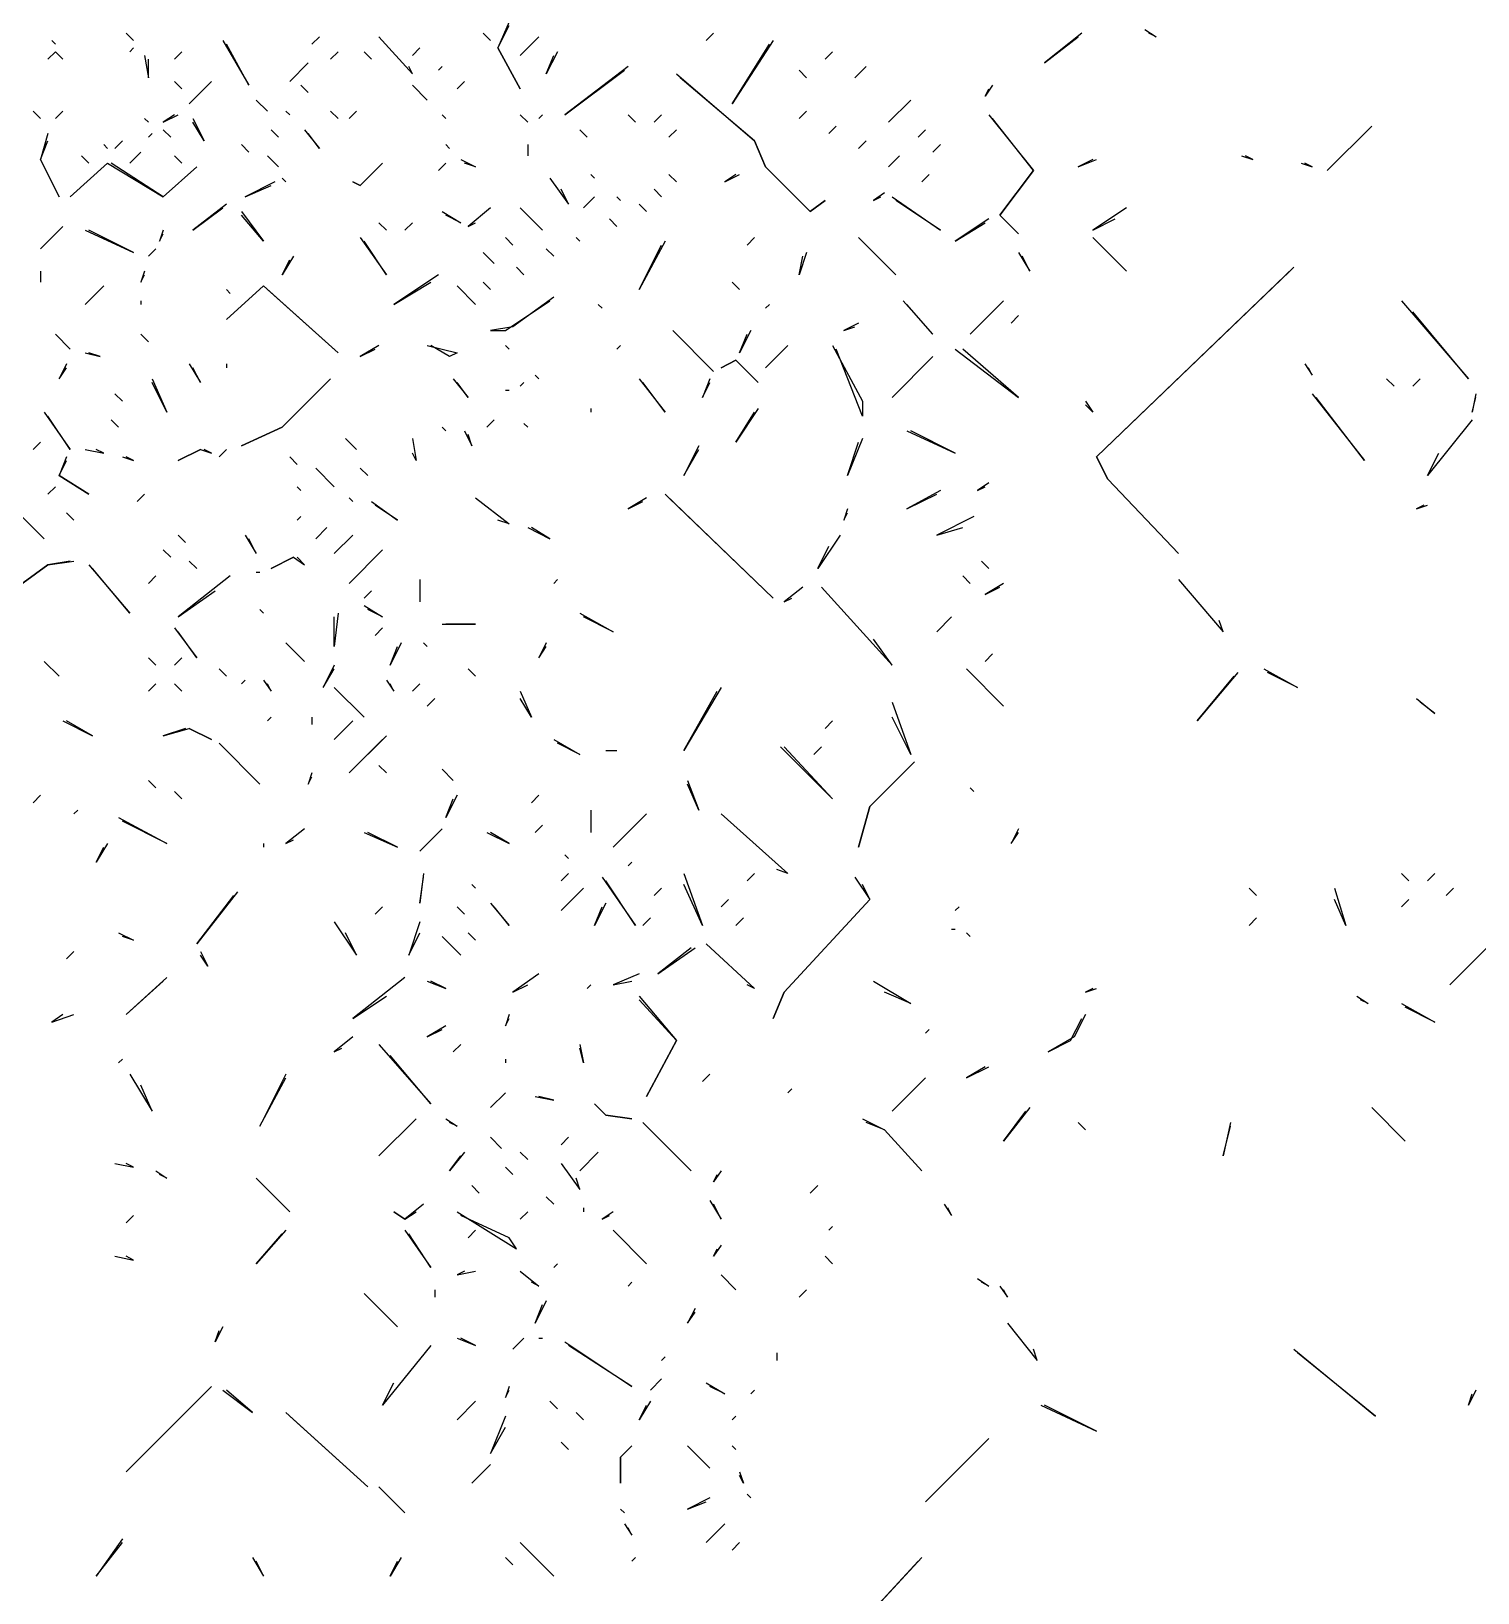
# Model space of a CAD drawing. Extents: x 1 to 2775, y -31 to 2075.
# Drawn here: x 2324.9 to 2389.8, y 1033.6 to 1103.6 of the extents above; entities that cross this region are included whole.
import ezdxf

# ---------------------------------------------------------------- set-up
doc = ezdxf.new("R2010")
doc.units = 0
doc.layers.add('LINEWORK', color=4, linetype='CONTINUOUS')

msp = doc.modelspace()

# ---------------------------------------------------------------- linework, layer by layer
at = {"layer": 'LINEWORK'}
for points in [[(2346.3333, 1104), (2345.8333, 1102.8333), (2346.8333, 1101), (2345.8333, 1102.8333), (2346.3333, 1103.8333)], [(2329.1667, 1103.5), (2329.5, 1103.1667)], [(2337.8333, 1103.3333), (2337.5, 1103)], [(2340.5, 1103.3333), (2342, 1101.6667), (2341.8333, 1102)], [(2345.1667, 1103.5), (2345.5, 1103.1667)], [(2347.6667, 1103.3333), (2346.8333, 1102.5)], [(2355.5, 1103.5), (2355.1667, 1103.1667)], [(2372, 1103.5), (2370.3333, 1102.1667), (2371.8333, 1103.3333)], [(2374.8333, 1103.6667), (2375.3333, 1103.3333), (2375, 1103.5)], [(2326, 1102.6667), (2325.6667, 1102.3333), (2326, 1102.6667), (2326.3333, 1102.3333)], [(2325.8333, 1103.1667), (2326, 1103)], [(2329.5, 1102.8333), (2329.3333, 1102.6667)], [(2330, 1102.5), (2330.1667, 1101.5), (2330.1667, 1102.3333)], [(2331.6667, 1102.6667), (2331.3333, 1102.3333)], [(2333.5, 1103.1667), (2334.6667, 1101.1667), (2333.6667, 1103)], [(2338.6667, 1102.6667), (2338.3333, 1102.3333)], [(2339.8333, 1102.6667), (2340.1667, 1102.3333)], [(2342.3333, 1102.8333), (2342, 1102.5)], [(2348.5, 1102.6667), (2348, 1101.6667), (2348.3333, 1102.5)], [(2358.1667, 1103.1667), (2356.3333, 1100.3333), (2358, 1103)], [(2360.8333, 1102.6667), (2360.5, 1102.3333)], [(2337.3333, 1102.1667), (2336.5, 1101.3333)], [(2343.3333, 1102), (2343.1667, 1101.8333)], [(2351.6667, 1102), (2348.8333, 1099.8333), (2351.5, 1101.8333)], [(2359.3333, 1101.8333), (2359.6667, 1101.5)], [(2362.3333, 1102), (2361.8333, 1101.5)], [(2331.3333, 1101.3333), (2331.6667, 1101)], [(2333, 1101.3333), (2332, 1100.3333), (2332.8333, 1101.1667)], [(2337, 1101.1667), (2337.3333, 1100.8333)], [(2342, 1101.1667), (2342.6667, 1100.5)], [(2344.3333, 1101.3333), (2344, 1101)], [(2353.8333, 1101.6667), (2357.3333, 1098.6667), (2357.8333, 1097.5), (2359.8333, 1095.5), (2360.5, 1096), (2359.8333, 1095.5), (2357.8333, 1097.5), (2357.3333, 1098.6667), (2354, 1101.5)], [(2368, 1101.1667), (2367.6667, 1100.6667), (2367.8333, 1101)], [(2335, 1100.5), (2335.5, 1100)], [(2364.3333, 1100.5), (2363.3333, 1099.5)], [(2325, 1100), (2325.3333, 1099.6667)], [(2326.3333, 1100), (2326, 1099.6667)], [(2331.3333, 1099.8333), (2330.8333, 1099.5), (2331.5, 1099.8333)], [(2336.3333, 1100), (2336.5, 1099.8333)], [(2338.3333, 1100), (2338.6667, 1099.6667)], [(2339.5, 1100), (2339.1667, 1099.6667)], [(2343.3333, 1099.8333), (2343.5, 1099.6667)], [(2346.8333, 1099.8333), (2347.1667, 1099.5)], [(2347.8333, 1099.8333), (2347.6667, 1099.6667)], [(2351.6667, 1099.8333), (2352, 1099.5)], [(2353.1667, 1099.8333), (2352.8333, 1099.5)], [(2359.6667, 1100), (2359.3333, 1099.6667)], [(2367.8333, 1099.8333), (2369.8333, 1097.3333), (2368.3333, 1095.3333), (2369.1667, 1094.5), (2368.3333, 1095.3333), (2369.8333, 1097.3333), (2368, 1099.6667)], [(2325.6667, 1099), (2325.3333, 1097.8333), (2326.1667, 1096.1667), (2325.3333, 1097.8333), (2325.6667, 1098.6667)], [(2330, 1099.6667), (2330.1667, 1099.5)], [(2330.3333, 1099), (2330.1667, 1098.8333)], [(2330.8333, 1099.1667), (2331.1667, 1098.8333)], [(2332.1667, 1099.6667), (2332.6667, 1098.6667), (2332.1667, 1099.5)], [(2335.6667, 1099.1667), (2336, 1098.8333)], [(2337.1667, 1099.1667), (2337.8333, 1098.3333), (2337.3333, 1099)], [(2349.5, 1099.1667), (2349.8333, 1098.8333)], [(2353.8333, 1099.1667), (2353.5, 1098.8333)], [(2361, 1099.3333), (2360.6667, 1099)], [(2365, 1099.1667), (2364.6667, 1098.8333)], [(2385, 1099.3333), (2383, 1097.3333)], [(2328.1667, 1098.5), (2328.3333, 1098.3333)], [(2329, 1098.6667), (2328.6667, 1098.3333)], [(2334.3333, 1098.5), (2334.6667, 1098.1667)], [(2343.5, 1098.5), (2343.6667, 1098.3333)], [(2347.1667, 1098.5), (2347.1667, 1098)], [(2362.3333, 1098.6667), (2362, 1098.3333)], [(2365.6667, 1098.5), (2365.3333, 1098.1667)], [(2328.3333, 1097.6667), (2326.6667, 1096.1667), (2328.3333, 1097.6667), (2330.8333, 1096.1667), (2332.3333, 1097.5), (2330.8333, 1096.1667), (2328.5, 1097.6667)], [(2327.1667, 1098), (2327.5, 1097.6667)], [(2329.8333, 1098.1667), (2329.3333, 1097.6667)], [(2331.3333, 1098), (2331.6667, 1097.6667)], [(2335.5, 1098), (2336, 1097.5)], [(2340.6667, 1097.6667), (2339.6667, 1096.6667), (2339.3333, 1096.8333), (2339.6667, 1096.6667)], [(2343.5, 1097.6667), (2343.1667, 1097.3333)], [(2344.1667, 1097.8333), (2344.8333, 1097.5), (2344.3333, 1097.6667)], [(2363.8333, 1098), (2363.3333, 1097.5)], [(2372.5, 1097.8333), (2371.8333, 1097.5), (2372.6667, 1097.8333)], [(2379.1667, 1098), (2379.6667, 1097.8333), (2379.3333, 1098)], [(2381.8333, 1097.6667), (2382.3333, 1097.5), (2382, 1097.6667)], [(2336.1667, 1097), (2336.3333, 1096.8333)], [(2348.1667, 1097), (2349, 1095.8333), (2348.6667, 1096.5)], [(2350, 1097.1667), (2350.1667, 1097)], [(2353.5, 1097.1667), (2353.8333, 1096.8333)], [(2356.5, 1097.1667), (2356, 1096.8333), (2356.6667, 1097.1667)], [(2365.1667, 1097.1667), (2364.8333, 1096.8333)], [(2335.8333, 1096.8333), (2334.5, 1096.1667), (2335.6667, 1096.6667)], [(2352.8333, 1096.5), (2353.1667, 1096.1667)], [(2363.1667, 1096.3333), (2362.6667, 1096), (2363, 1096.1667)], [(2333.6667, 1095.8333), (2332.1667, 1094.6667), (2333.5, 1095.6667)], [(2334.3333, 1095.5), (2335.3333, 1094.1667), (2334.3333, 1095.3333)], [(2343.3333, 1095.5), (2344.1667, 1095), (2343.5, 1095.3333)], [(2345.5, 1095.6667), (2344.5, 1094.8333), (2344.8333, 1095)], [(2346.8333, 1095.6667), (2347.8333, 1094.6667)], [(2350.1667, 1096.1667), (2349.6667, 1095.6667)], [(2351.1667, 1096.1667), (2351.3333, 1096)], [(2352.1667, 1095.8333), (2352.5, 1095.5)], [(2363.5, 1096.1667), (2365.6667, 1094.6667), (2363.6667, 1096)], [(2374, 1095.6667), (2372.5, 1094.6667), (2373.5, 1095.1667)], [(2326.3333, 1094.8333), (2325.3333, 1093.8333)], [(2340.5, 1095), (2340.8333, 1094.6667)], [(2342, 1095), (2341.6667, 1094.6667)], [(2350.8333, 1095.1667), (2351.1667, 1094.8333)], [(2367.8333, 1095.1667), (2366.3333, 1094.1667), (2367.6667, 1095)], [(2327.3333, 1094.6667), (2329.5, 1093.6667), (2327.5, 1094.6667)], [(2330.8333, 1094.6667), (2330.6667, 1094.1667), (2330.8333, 1094.5)], [(2339.6667, 1094.3333), (2340.8333, 1092.6667), (2339.8333, 1094.1667)], [(2346.1667, 1094.3333), (2346.5, 1094)], [(2349.3333, 1094.3333), (2349.5, 1094.1667)], [(2353.3333, 1094.1667), (2352.1667, 1092), (2353.1667, 1094)], [(2357.3333, 1094.3333), (2357, 1094)], [(2362, 1094.3333), (2363.6667, 1092.6667)], [(2372.5, 1094.3333), (2374, 1092.8333)], [(2330.5, 1093.8333), (2330.1667, 1093.5)], [(2336.6667, 1093.5), (2336.1667, 1092.6667), (2336.5, 1093.3333)], [(2345.1667, 1093.6667), (2345.6667, 1093.1667)], [(2348, 1093.8333), (2348.3333, 1093.5)], [(2359.6667, 1093.6667), (2359.3333, 1092.6667), (2359.5, 1093.5)], [(2369.1667, 1093.6667), (2369.6667, 1092.8333), (2369.3333, 1093.5)], [(2325.3333, 1092.8333), (2325.3333, 1092.3333)], [(2330, 1092.8333), (2329.8333, 1092.3333), (2330, 1092.6667)], [(2346.6667, 1093), (2347, 1092.6667)], [(2381.5, 1093), (2372.6667, 1084.5), (2373.1667, 1083.5), (2376.3333, 1080.1667), (2373.1667, 1083.5), (2372.6667, 1084.5), (2381.3333, 1092.8333)], [(2328.1667, 1092.1667), (2327.3333, 1091.3333)], [(2335.3333, 1092.1667), (2333.6667, 1090.6667), (2335.3333, 1092.1667), (2338.6667, 1089.1667), (2335.5, 1092)], [(2333.6667, 1092), (2333.8333, 1091.8333)], [(2343.1667, 1092.6667), (2341.1667, 1091.3333), (2342.8333, 1092.3333)], [(2344, 1092.1667), (2344.8333, 1091.3333)], [(2345.1667, 1092.3333), (2345.5, 1092)], [(2356.3333, 1092.3333), (2356.6667, 1092)], [(2329.8333, 1091.5), (2329.8333, 1091.3333)], [(2348.3333, 1091.6667), (2346.5, 1090.3333), (2345.5, 1090.1667), (2346.1667, 1090.1667), (2348.1667, 1091.5)], [(2350.3333, 1091.3333), (2350.5, 1091.1667)], [(2358, 1091.3333), (2357.8333, 1091.1667)], [(2364, 1091.5), (2365.3333, 1090), (2364.1667, 1091.3333)], [(2368.5, 1091.5), (2367, 1090)], [(2386.3333, 1091.5), (2389.3333, 1088), (2386.8333, 1091)], [(2369.1667, 1090.8333), (2368.8333, 1090.5)], [(2326, 1090), (2326.6667, 1089.3333)], [(2329.8333, 1090), (2330.1667, 1089.6667)], [(2353.6667, 1090.1667), (2355.5, 1088.3333)], [(2357.1667, 1090.1667), (2356.6667, 1089.1667), (2357, 1090)], [(2362, 1090.5), (2361.3333, 1090.1667), (2361.8333, 1090.3333)], [(2340.5, 1089.5), (2339.6667, 1089), (2340.3333, 1089.3333)], [(2342.6667, 1089.5), (2344, 1089.1667), (2343.6667, 1089), (2342.8333, 1089.5)], [(2346.1667, 1089.5), (2346.3333, 1089.3333)], [(2351.3333, 1089.5), (2351.1667, 1089.3333)], [(2358.8333, 1089.5), (2357.8333, 1088.5)], [(2360.8333, 1089.5), (2362.1667, 1087), (2362.1667, 1086.3333), (2361, 1089.3333)], [(2366.3333, 1089.3333), (2369.1667, 1087.1667), (2366.6667, 1089.3333)], [(2326.5, 1088.6667), (2326.1667, 1088), (2326.5, 1088.5)], [(2327.3333, 1089.1667), (2328, 1089), (2327.5, 1089.1667)], [(2332, 1088.6667), (2332.5, 1087.8333), (2332.1667, 1088.5)], [(2333.6667, 1088.6667), (2333.6667, 1088.5)], [(2356.5, 1088.8333), (2355.8333, 1088.5), (2356.5, 1088.8333), (2357.5, 1087.8333), (2356.6667, 1088.6667)], [(2365.3333, 1089), (2363.5, 1087.1667)], [(2382, 1088.6667), (2382.3333, 1088.1667), (2382.1667, 1088.5)], [(2330.3333, 1088), (2331, 1086.5), (2330.3333, 1087.8333)], [(2338.3333, 1088), (2336.1667, 1085.8333), (2334.3333, 1085), (2336.1667, 1085.8333)], [(2343.8333, 1088), (2344.5, 1087.1667), (2344, 1087.8333)], [(2347, 1087.8333), (2346.8333, 1087.6667)], [(2347.5, 1088.1667), (2347.6667, 1088)], [(2352.1667, 1088), (2353.3333, 1086.5), (2352.3333, 1087.8333)], [(2355.3333, 1088), (2355, 1087.1667), (2355.3333, 1087.8333)], [(2385.6667, 1088), (2386, 1087.6667)], [(2387.1667, 1088), (2386.8333, 1087.6667)], [(2328.6667, 1087.3333), (2329, 1087)], [(2346.1667, 1087.5), (2346.3333, 1087.5)], [(2382.3333, 1087.3333), (2384.6667, 1084.3333), (2382.5, 1087.1667)], [(2389.6667, 1087.3333), (2389.5, 1086.5), (2389.6667, 1087.1667)], [(2325.5, 1086.5), (2326.6667, 1084.8333), (2325.6667, 1086.3333)], [(2350, 1086.6667), (2350, 1086.5)], [(2357.5, 1086.6667), (2356.5, 1085.1667), (2357.3333, 1086.5)], [(2372.1667, 1087), (2372.5, 1086.5), (2372.1667, 1086.8333)], [(2328.5, 1086.1667), (2328.8333, 1085.8333)], [(2343.3333, 1085.8333), (2343.5, 1085.6667)], [(2345.6667, 1086.1667), (2345.3333, 1085.8333)], [(2347, 1086), (2347.1667, 1085.8333)], [(2389.5, 1086.1667), (2387.5, 1083.6667), (2388, 1084.6667)], [(2325.3333, 1085.1667), (2325, 1084.8333)], [(2339, 1085.3333), (2339.5, 1084.8333)], [(2342, 1085.3333), (2342.1667, 1084.3333), (2342, 1084.6667)], [(2344.3333, 1085.6667), (2344.6667, 1085), (2344.5, 1085.5)], [(2354.8333, 1085), (2354.1667, 1083.6667), (2354.8333, 1084.8333)], [(2362.1667, 1085.3333), (2361.5, 1083.6667), (2362, 1085.1667)], [(2364.1667, 1085.6667), (2366.3333, 1084.6667), (2364.3333, 1085.6667)], [(2326.5, 1084.5), (2326.1667, 1083.6667), (2327.5, 1082.8333), (2326.1667, 1083.6667), (2326.5, 1084.3333)], [(2327.3333, 1084.8333), (2328.1667, 1084.6667), (2327.8333, 1084.8333)], [(2329, 1084.5), (2329.5, 1084.3333), (2329.1667, 1084.5)], [(2332.5, 1084.8333), (2331.5, 1084.3333), (2332.5, 1084.8333), (2333, 1084.6667), (2332.6667, 1084.8333)], [(2333.6667, 1084.8333), (2333.3333, 1084.5)], [(2336.5, 1084.5), (2336.8333, 1084.1667)], [(2337.6667, 1084), (2338.5, 1083.1667)], [(2339.6667, 1084), (2340, 1083.6667)], [(2326, 1083.1667), (2325.6667, 1082.8333)], [(2336.8333, 1083.1667), (2337, 1083)], [(2365.6667, 1083), (2364.1667, 1082.1667), (2365.5, 1082.8333)], [(2367.8333, 1083.3333), (2367.3333, 1083), (2367.6667, 1083.1667)], [(2330, 1082.8333), (2329.6667, 1082.5)], [(2339.1667, 1082.6667), (2339.3333, 1082.5)], [(2340.1667, 1082.5), (2341.3333, 1081.6667), (2340.3333, 1082.3333)], [(2344.8333, 1082.6667), (2346.3333, 1081.5), (2345.8333, 1081.6667)], [(2352.5, 1082.6667), (2351.6667, 1082.1667), (2352.3333, 1082.5)], [(2353.3333, 1082.8333), (2358.1667, 1078.1667), (2353.5, 1082.6667)], [(2387.3333, 1082.3333), (2387, 1082.1667), (2387.5, 1082.3333)], [(2324.5, 1081.8333), (2325.5, 1080.8333)], [(2326.5, 1082), (2326.8333, 1081.6667)], [(2337, 1081.8333), (2336.8333, 1081.6667)], [(2361.5, 1082.1667), (2361.3333, 1081.6667), (2361.5, 1082)], [(2367.1667, 1081.8333), (2365.5, 1081), (2366.6667, 1081.3333)], [(2331.5, 1081), (2331.8333, 1080.6667)], [(2334.5, 1081), (2335, 1080.1667), (2334.6667, 1080.8333)], [(2338.1667, 1081.3333), (2337.6667, 1080.8333)], [(2339.3333, 1081), (2338.5, 1080.1667)], [(2347.1667, 1081.3333), (2348.1667, 1080.8333), (2347.3333, 1081.3333)], [(2361.1667, 1081), (2360.1667, 1079.5), (2360.6667, 1080.5)], [(2330.8333, 1080.3333), (2331.1667, 1080)], [(2340.6667, 1080.3333), (2339.1667, 1078.8333)], [(2326.6667, 1079.8333), (2325.6667, 1079.6667), (2323.8333, 1078.3333), (2325.6667, 1079.6667), (2326.8333, 1079.8333)], [(2327.5, 1079.6667), (2329.3333, 1077.5), (2327.6667, 1079.5)], [(2332, 1079.8333), (2332.3333, 1079.5)], [(2336.6667, 1080), (2335.6667, 1079.5), (2336.6667, 1080), (2337.1667, 1079.6667), (2336.8333, 1080)], [(2367.5, 1079.8333), (2367.8333, 1079.5)], [(2330.5, 1079.1667), (2330.1667, 1078.8333)], [(2333.8333, 1079.1667), (2331.5, 1077.3333), (2333.1667, 1078.5)], [(2335, 1079.3333), (2335.1667, 1079.3333)], [(2342.3333, 1079), (2342.3333, 1078)], [(2348.5, 1079), (2348.3333, 1078.8333)], [(2366.6667, 1079.1667), (2367, 1078.8333)], [(2368.5, 1078.8333), (2367.6667, 1078.3333), (2368.3333, 1078.6667)], [(2376.3333, 1079), (2378.3333, 1076.6667), (2378.1667, 1077.1667)], [(2340.1667, 1078.5), (2339.8333, 1078.1667)], [(2359.5, 1078.6667), (2358.6667, 1078), (2359, 1078.1667)], [(2360.3333, 1078.6667), (2363.5, 1075.1667), (2362.6667, 1076.3333)], [(2335.1667, 1077.6667), (2335.3333, 1077.5)], [(2338.6667, 1077.5), (2338.5, 1076), (2338.5, 1077.3333)], [(2339.8333, 1077.8333), (2340.6667, 1077.3333), (2340, 1077.6667)], [(2349.5, 1077.5), (2351, 1076.6667), (2349.6667, 1077.3333)], [(2366.1667, 1077.3333), (2365.5, 1076.6667)], [(2331.3333, 1076.8333), (2332.3333, 1075.5), (2331.5, 1076.6667)], [(2340.6667, 1076.8333), (2340.3333, 1076.5)], [(2343.3333, 1077), (2344.8333, 1077), (2343.5, 1077)], [(2336.3333, 1076.1667), (2337.1667, 1075.3333)], [(2341.5, 1076.1667), (2341, 1075.1667), (2341.3333, 1076)], [(2342.5, 1076.1667), (2342.6667, 1076)], [(2348, 1076.1667), (2347.6667, 1075.5), (2348, 1076)], [(2325.5, 1075.3333), (2326.1667, 1074.6667)], [(2330.1667, 1075.5), (2330.5, 1075.1667)], [(2331.6667, 1075.5), (2331.3333, 1075.1667)], [(2368, 1075.6667), (2367.6667, 1075.3333)], [(2333.3333, 1075), (2333.6667, 1074.6667)], [(2334.5, 1074.5), (2334.3333, 1074.3333)], [(2335.3333, 1074.5), (2335.6667, 1074), (2335.5, 1074.3333)], [(2338.5, 1075.1667), (2338, 1074.1667), (2338.5, 1075)], [(2340.8333, 1074.5), (2341.1667, 1074), (2341, 1074.3333)], [(2344.5, 1075), (2344.8333, 1074.6667)], [(2366.8333, 1075), (2368.5, 1073.3333)], [(2379, 1074.8333), (2377.1667, 1072.6667), (2378.8333, 1074.6667)], [(2380.1667, 1075), (2381.6667, 1074.1667), (2380.3333, 1074.8333)], [(2330.5, 1074.3333), (2330.1667, 1074)], [(2331.3333, 1074.3333), (2331.6667, 1074)], [(2338.5, 1074.1667), (2339.8333, 1072.8333)], [(2342.3333, 1074.3333), (2342, 1074)], [(2346.8333, 1074), (2347.3333, 1072.8333), (2346.8333, 1073.6667)], [(2355.8333, 1074.1667), (2354.1667, 1071.3333), (2355.6667, 1074)], [(2343, 1073.6667), (2342.6667, 1073.3333)], [(2363.5, 1073.5), (2364.3333, 1071.1667), (2363.5, 1072.8333)], [(2387, 1073.6667), (2387.8333, 1073), (2387.1667, 1073.5)], [(2326.3333, 1072.6667), (2327.6667, 1072), (2326.5, 1072.6667)], [(2335.6667, 1072.8333), (2335.5, 1072.6667)], [(2337.5, 1072.8333), (2337.5, 1072.5)], [(2339.3333, 1072.6667), (2338.5, 1071.8333)], [(2360.8333, 1072.6667), (2360.5, 1072.3333)], [(2331.8333, 1072.3333), (2330.8333, 1072), (2332, 1072.3333), (2333, 1071.8333), (2332, 1072.3333)], [(2340.8333, 1072), (2339.1667, 1070.3333), (2340.6667, 1071.8333)], [(2348.3333, 1071.8333), (2349.5, 1071.1667), (2348.5, 1071.6667)], [(2333.3333, 1071.6667), (2335.1667, 1069.8333)], [(2350.6667, 1071.3333), (2351.1667, 1071.3333)], [(2358.5, 1071.5), (2360.8333, 1069.1667), (2358.6667, 1071.5)], [(2360.3333, 1071.5), (2360, 1071.1667)], [(2337.5, 1070.3333), (2337.3333, 1069.8333), (2337.5, 1070.1667)], [(2340.5, 1070.6667), (2340.8333, 1070.3333)], [(2343.3333, 1070.5), (2343.8333, 1070)], [(2364.5, 1070.8333), (2362.5, 1068.8333), (2362, 1067), (2362.5, 1068.8333)], [(2330.1667, 1070), (2330.5, 1069.6667)], [(2354.3333, 1070), (2354.8333, 1068.6667), (2354.3333, 1069.8333)], [(2367, 1069.6667), (2367.1667, 1069.5)], [(2325.3333, 1069.3333), (2325, 1069)], [(2331.3333, 1069.5), (2331.6667, 1069.1667)], [(2344, 1069.3333), (2343.5, 1068.3333), (2343.8333, 1069.1667)], [(2347.6667, 1069.3333), (2347.3333, 1069)], [(2327, 1068.6667), (2326.8333, 1068.5)], [(2328.8333, 1068.3333), (2331, 1067.1667), (2329, 1068.1667)], [(2350, 1068.6667), (2350, 1067.6667)], [(2352.5, 1068.5), (2351, 1067)], [(2355.8333, 1068.5), (2358.8333, 1065.8333), (2358.3333, 1066)], [(2337.1667, 1067.8333), (2336.3333, 1067.1667), (2336.6667, 1067.3333)], [(2339.8333, 1067.6667), (2341.3333, 1067), (2340, 1067.6667)], [(2343.3333, 1067.8333), (2342.3333, 1066.8333)], [(2345.3333, 1067.6667), (2346.3333, 1067.1667), (2345.5, 1067.6667)], [(2347.8333, 1068), (2347.5, 1067.6667)], [(2369.1667, 1067.8333), (2368.8333, 1067.1667), (2369.1667, 1067.6667)], [(2328.3333, 1067.1667), (2327.8333, 1066.3333), (2328.1667, 1067)], [(2335.3333, 1067.1667), (2335.3333, 1067)], [(2348.8333, 1066.6667), (2349, 1066.5)], [(2351.8333, 1066.3333), (2351.6667, 1066.1667)], [(2342.5, 1065.8333), (2342.3333, 1064.5), (2342.5, 1065.6667)], [(2349, 1065.8333), (2348.6667, 1065.5)], [(2350.5, 1065.6667), (2352, 1063.5), (2350.6667, 1065.5)], [(2354.1667, 1065.8333), (2355, 1063.5), (2354.1667, 1065.3333)], [(2357.3333, 1065.8333), (2357, 1065.5)], [(2361.8333, 1065.6667), (2362.5, 1064.6667), (2358.6667, 1060.5), (2358.1667, 1059.3333), (2358.6667, 1060.5), (2362.5, 1064.6667), (2362.1667, 1065.3333)], [(2386.3333, 1065.8333), (2386.6667, 1065.5)], [(2387.8333, 1065.8333), (2387.5, 1065.5)], [(2334.1667, 1065), (2332.3333, 1062.6667), (2334, 1064.8333)], [(2344.6667, 1065.3333), (2344.8333, 1065.1667)], [(2349.6667, 1065.1667), (2348.6667, 1064.1667)], [(2353.1667, 1065.1667), (2352.8333, 1064.8333)], [(2379.5, 1065.1667), (2379.8333, 1064.8333)], [(2383.3333, 1065.1667), (2383.8333, 1063.5), (2383.3333, 1064.6667)], [(2388.6667, 1065.1667), (2388.3333, 1064.8333)], [(2340.6667, 1064.3333), (2340.3333, 1064)], [(2344, 1064.3333), (2344.3333, 1064)], [(2345.5, 1064.5), (2346.3333, 1063.5), (2345.6667, 1064.3333)], [(2350.6667, 1064.5), (2350.1667, 1063.5), (2350.5, 1064.3333)], [(2356.1667, 1064.6667), (2355.8333, 1064.3333)], [(2366.5, 1064.3333), (2366.3333, 1064.1667)], [(2386.6667, 1064.6667), (2386.3333, 1064.3333)], [(2392.1667, 1064.5), (2388.5, 1060.8333)], [(2338.5, 1063.6667), (2339.5, 1062.1667), (2339, 1063.1667)], [(2342.3333, 1063.6667), (2341.8333, 1062.1667), (2342.3333, 1063.1667)], [(2352.6667, 1063.8333), (2352.3333, 1063.5)], [(2356.8333, 1063.8333), (2356.5, 1063.5)], [(2366.1667, 1063.3333), (2366.3333, 1063.3333)], [(2379.8333, 1063.8333), (2379.5, 1063.5)], [(2328.8333, 1063.1667), (2329.5, 1062.8333), (2329, 1063)], [(2343.3333, 1063), (2344.1667, 1062.1667)], [(2344.5, 1063.1667), (2344.8333, 1062.8333)], [(2355.1667, 1062.6667), (2357.3333, 1060.6667), (2357, 1060.8333)], [(2366.8333, 1063.1667), (2367, 1063)], [(2326.8333, 1062.3333), (2326.5, 1062)], [(2332.5, 1062.3333), (2332.8333, 1061.6667), (2332.5, 1062.1667)], [(2354.5, 1062.5), (2353, 1061.3333), (2354.6667, 1062.5)], [(2347.6667, 1061.3333), (2346.5, 1060.5), (2347.1667, 1060.8333)], [(2352.1667, 1061.3333), (2351, 1060.8333), (2351.8333, 1061)], [(2331, 1061.1667), (2329.1667, 1059.5), (2330.8333, 1061)], [(2341.6667, 1061.1667), (2339.3333, 1059.3333), (2340.8333, 1060.3333)], [(2342.6667, 1061), (2343.5, 1060.6667), (2342.8333, 1061)], [(2350, 1060.8333), (2349.8333, 1060.6667)], [(2362.6667, 1061), (2364.3333, 1060), (2363.1667, 1060.5)], [(2372.5, 1060.6667), (2372.1667, 1060.5), (2372.6667, 1060.6667)], [(2352.1667, 1060.3333), (2353.8333, 1058.3333), (2352.5, 1055.8333), (2353.8333, 1058.3333), (2352.1667, 1060.1667)], [(2384.3333, 1060.3333), (2384.8333, 1060), (2384.5, 1060.1667)], [(2386.3333, 1060), (2387.8333, 1059.1667), (2386.5, 1059.8333)], [(2326.3333, 1059.5), (2325.8333, 1059.1667), (2326.8333, 1059.5)], [(2346.3333, 1059.5), (2346.1667, 1059), (2346.3333, 1059.3333)], [(2372.1667, 1059.5), (2371.6667, 1058.5), (2370.5, 1057.8333), (2371.5, 1058.3333), (2372, 1059.3333)], [(2339.3333, 1058.5), (2338.5, 1057.8333), (2338.8333, 1058)], [(2343.5, 1059), (2342.6667, 1058.5), (2343.3333, 1058.8333)], [(2365.1667, 1058.8333), (2365, 1058.6667)], [(2340.5, 1058.1667), (2342.8333, 1055.5), (2341, 1057.6667)], [(2344.1667, 1058.1667), (2343.8333, 1057.8333)], [(2349.5, 1058.1667), (2349.6667, 1057.3333), (2349.5, 1058)], [(2329, 1057.5), (2328.8333, 1057.3333)], [(2346.1667, 1057.5), (2346.1667, 1057.3333)], [(2367.6667, 1057.1667), (2366.8333, 1056.6667), (2367.8333, 1057.1667)], [(2329.3333, 1056.8333), (2330.3333, 1055.1667), (2329.8333, 1056.3333)], [(2336.3333, 1056.8333), (2335.1667, 1054.5), (2336.3333, 1056.6667)], [(2355.3333, 1056.8333), (2355, 1056.5)], [(2365, 1056.6667), (2363.5, 1055.1667)], [(2346.1667, 1056), (2345.5, 1055.3333)], [(2347.5, 1055.8333), (2348.3333, 1055.6667), (2347.6667, 1055.8333)], [(2359, 1056.1667), (2358.8333, 1056)], [(2350.1667, 1055.5), (2350.6667, 1055), (2351.8333, 1054.8333), (2350.6667, 1055)], [(2369.6667, 1055.3333), (2368.5, 1053.8333), (2369.5, 1055.1667)], [(2385, 1055.3333), (2386.5, 1053.8333)], [(2342.1667, 1054.8333), (2340.5, 1053.1667)], [(2343.5, 1054.8333), (2344, 1054.5), (2343.6667, 1054.6667)], [(2352.3333, 1054.6667), (2354.5, 1052.5)], [(2362.1667, 1054.8333), (2363.1667, 1054.3333), (2364.8333, 1052.5), (2363.1667, 1054.3333), (2362.3333, 1054.6667)], [(2371.8333, 1054.6667), (2372.1667, 1054.3333)], [(2378.6667, 1054.6667), (2378.3333, 1053.1667), (2378.6667, 1054.5)], [(2345.5, 1054), (2346, 1053.5)], [(2349, 1054), (2348.6667, 1053.6667)], [(2328.6667, 1052.8333), (2329.5, 1052.6667), (2329.1667, 1052.8333)], [(2344.3333, 1053.3333), (2343.6667, 1052.5), (2344.1667, 1053.1667)], [(2346.8333, 1053.3333), (2347.1667, 1053)], [(2348.6667, 1052.8333), (2349.5, 1051.6667), (2349.3333, 1052.1667)], [(2350.3333, 1053.3333), (2349.5, 1052.5)], [(2330.5, 1052.5), (2331, 1052.1667), (2330.6667, 1052.3333)], [(2335, 1052.1667), (2336.5, 1050.6667)], [(2346.1667, 1052.6667), (2346.5, 1052.3333)], [(2355.8333, 1052.5), (2355.5, 1052), (2355.6667, 1052.3333)], [(2344.6667, 1051.8333), (2345, 1051.5)], [(2360.1667, 1051.8333), (2359.8333, 1051.5)], [(2342.5, 1051), (2341.6667, 1050.3333), (2341.1667, 1050.6667), (2341.6667, 1050.3333), (2342.1667, 1050.6667)], [(2348, 1051.3333), (2348.3333, 1051)], [(2349.6667, 1050.8333), (2349.6667, 1050.6667)], [(2355.3333, 1051.1667), (2355.8333, 1050.3333), (2355.5, 1051)], [(2365.8333, 1051), (2366.1667, 1050.5), (2366, 1050.8333)], [(2329.5, 1050.5), (2329.1667, 1050.1667)], [(2344, 1050.6667), (2346.6667, 1049), (2346.3333, 1049.5), (2344.1667, 1050.5)], [(2347.1667, 1050.6667), (2346.8333, 1050.3333)], [(2351, 1050.6667), (2350.5, 1050.3333), (2350.8333, 1050.5)], [(2360.8333, 1050), (2360.6667, 1049.8333)], [(2336.3333, 1049.8333), (2335, 1048.3333), (2336.1667, 1049.6667)], [(2341.6667, 1049.8333), (2342.8333, 1048.1667), (2341.8333, 1049.6667)], [(2344.8333, 1049.8333), (2344.5, 1049.5)], [(2351, 1049.8333), (2352.5, 1048.3333)], [(2328.6667, 1048.6667), (2329.5, 1048.5), (2329.1667, 1048.6667)], [(2355.8333, 1049.1667), (2355.5, 1048.6667), (2355.6667, 1049)], [(2360.5, 1048.6667), (2360.8333, 1048.3333)], [(2344.3333, 1048), (2344, 1047.8333), (2344.8333, 1048)], [(2346.8333, 1048), (2347.6667, 1047.3333), (2347.3333, 1047.5)], [(2348.5, 1048.3333), (2348.3333, 1048.1667)], [(2351.8333, 1047.5), (2351.6667, 1047.3333)], [(2355.8333, 1047.8333), (2356.5, 1047.1667)], [(2367.3333, 1047.6667), (2367.8333, 1047.3333), (2367.5, 1047.5)], [(2368.3333, 1047.3333), (2368.6667, 1046.8333), (2368.5, 1047.1667)], [(2339.8333, 1047), (2341.3333, 1045.5)], [(2343, 1047.1667), (2343, 1046.8333)], [(2348, 1046.6667), (2347.5, 1045.6667), (2347.8333, 1046.5)], [(2359.6667, 1047.1667), (2359.3333, 1046.8333)], [(2354.6667, 1046.3333), (2354.3333, 1045.6667), (2354.6667, 1046.1667)], [(2333.5, 1045.5), (2333.1667, 1044.8333), (2333.3333, 1045.3333)], [(2368.6667, 1045.6667), (2370, 1044), (2369.8333, 1044.5)], [(2342.8333, 1044.6667), (2340.6667, 1042), (2341.1667, 1043)], [(2344, 1045), (2344.8333, 1044.6667), (2344.1667, 1045)], [(2347, 1045), (2346.5, 1044.5)], [(2347.6667, 1045), (2347.8333, 1045)], [(2348.8333, 1044.8333), (2351.8333, 1042.8333), (2349, 1044.6667)], [(2381.5, 1044.5), (2385.1667, 1041.5), (2381.6667, 1044.3333)], [(2353.3333, 1044.1667), (2353.1667, 1044)], [(2358.3333, 1044.3333), (2358.3333, 1044)], [(2353.1667, 1043.1667), (2352.6667, 1042.6667)], [(2355.1667, 1043), (2356, 1042.5), (2355.3333, 1042.8333)], [(2333, 1042.8333), (2329.1667, 1039)], [(2333.5, 1042.6667), (2334.8333, 1041.6667), (2333.6667, 1042.6667)], [(2346.3333, 1042.8333), (2346.1667, 1042.3333), (2346.3333, 1042.6667)], [(2357.3333, 1042.6667), (2357.1667, 1042.5)], [(2389.6667, 1042.6667), (2389.3333, 1042), (2389.5, 1042.5)], [(2336.3333, 1041.6667), (2340, 1038.3333), (2336.5, 1041.5)], [(2344.8333, 1042.1667), (2344, 1041.3333)], [(2348.1667, 1042.1667), (2348.5, 1041.8333)], [(2349.3333, 1041.6667), (2349.6667, 1041.3333)], [(2352.6667, 1042.1667), (2352.1667, 1041.3333), (2352.5, 1042)], [(2370.1667, 1042), (2372.6667, 1040.8333), (2370.3333, 1042)], [(2346.1667, 1041.5), (2345.5, 1039.8333), (2346.1667, 1041)], [(2356.5, 1041.5), (2356.3333, 1041.3333)], [(2348.6667, 1040.3333), (2349, 1040)], [(2367.8333, 1040.5), (2365, 1037.6667)], [(2351.8333, 1040.1667), (2351.3333, 1039.6667), (2351.3333, 1038.5), (2351.3333, 1039.6667)], [(2354.3333, 1040.1667), (2355.3333, 1039.1667)], [(2356.3333, 1040.1667), (2356.5, 1040)], [(2345.5, 1039.3333), (2344.6667, 1038.5)], [(2356.6667, 1039), (2356.8333, 1038.5), (2356.6667, 1038.8333)], [(2340.5, 1038.3333), (2341.6667, 1037.1667)], [(2355.3333, 1037.8333), (2354.3333, 1037.3333), (2355.1667, 1037.6667)], [(2357, 1038), (2357.1667, 1037.8333)], [(2351.3333, 1037.3333), (2351.5, 1037.1667)], [(2329, 1036), (2327.8333, 1034.3333), (2329, 1035.8333)], [(2351.5, 1036.6667), (2351.8333, 1036.1667), (2351.6667, 1036.5)], [(2356, 1036.6667), (2355.1667, 1035.8333)], [(2346.8333, 1035.8333), (2348.3333, 1034.3333)], [(2356.6667, 1035.8333), (2356.3333, 1035.5)], [(2334.8333, 1035.1667), (2335.3333, 1034.3333), (2335, 1035)], [(2341.5, 1035.1667), (2341, 1034.3333), (2341.3333, 1035)], [(2346.1667, 1035.1667), (2346.5, 1034.8333)], [(2352, 1035.1667), (2351.8333, 1035)], [(2364.8333, 1035.1667), (2360.8333, 1030.8333), (2364.6667, 1035)]]:
    msp.add_lwpolyline(points, dxfattribs=at)

doc.saveas('drawing.dxf')
